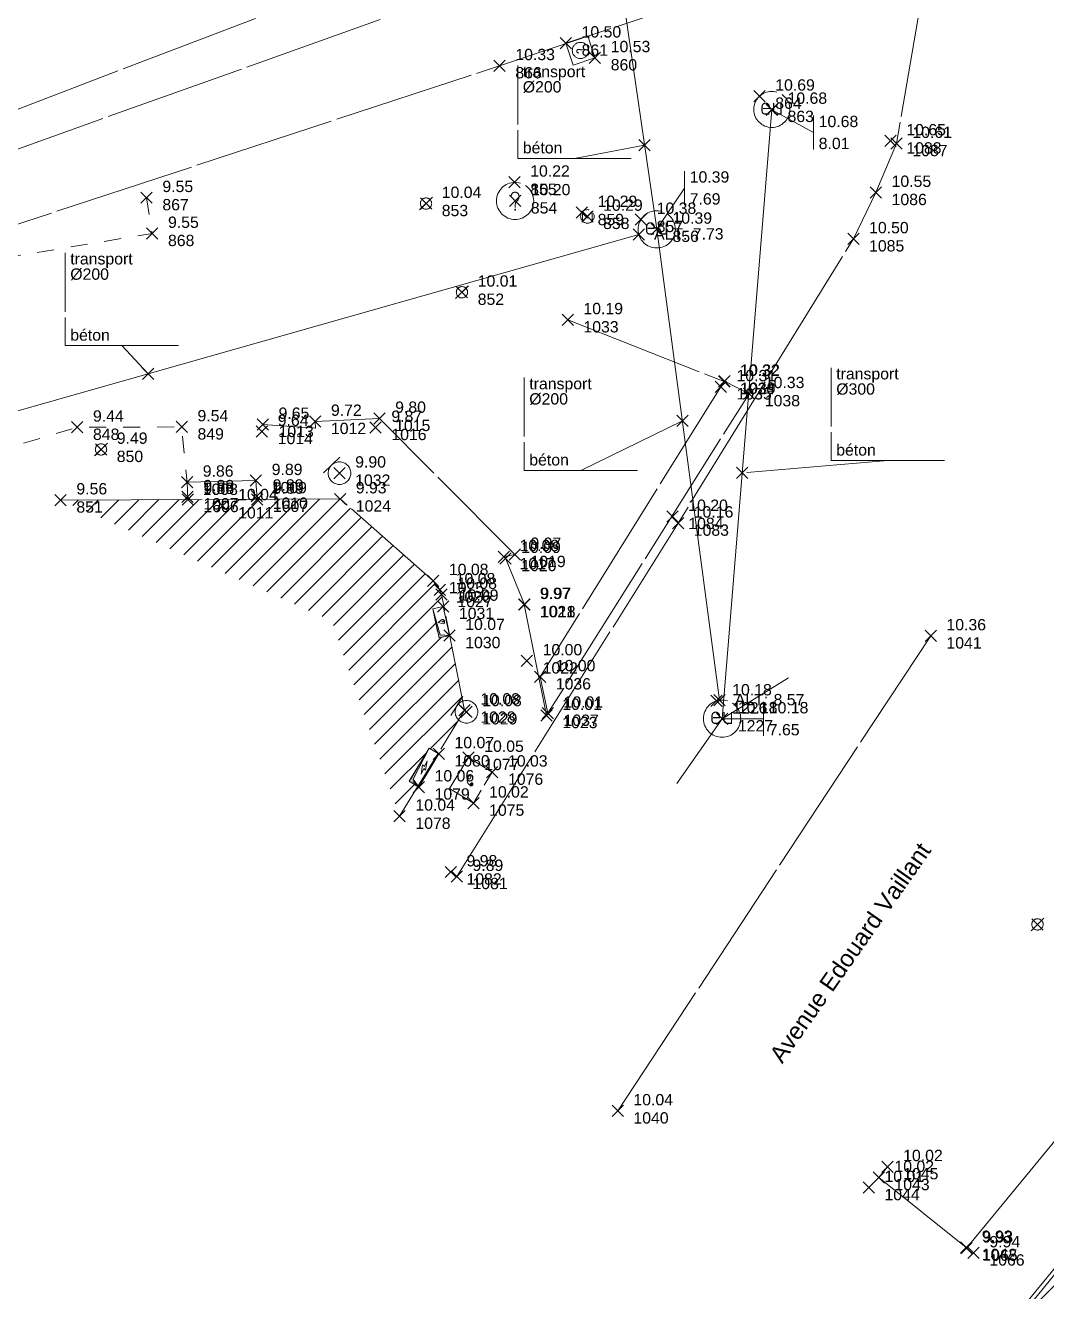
# Model space of a CAD drawing. Header units: metres. Extents: x 1232176 to 1232775, y 7198915 to 7199601.
# Drawn here: x 1232705.29 to 1232723.33, y 7199548.82 to 7199571.19 of the extents above; entities that cross this region are included whole.
import ezdxf
from ezdxf.enums import TextEntityAlignment as Align

# ---------------------------------------------------------------- set-up
doc = ezdxf.new("R2010")
doc.units = ezdxf.units.M
doc.header["$PDMODE"] = 3
doc.header["$PDSIZE"] = 0.1
for name, pattern in [('LL_0822', [2.5, 2.5, 0]), ('LL_0829', [0.6, 0.3, -0.3]), ('ML_2577', [2.5, 2.5, 0]), ('RL_1105', [2.5, 2.5, 0]), ('SL_1144', [2.5, 2.5, 0]), ('SL_1146', [2.5, 2.5, 0]), ('Socle_Continu', [2.5, 2.5, 0]), ('YL_2901', [2.5, 2.5, 0])]:
    doc.linetypes.add(name, pattern=pattern)
for name, color, linetype, lineweight in [('BATIH_SCS', 201, 'Socle_Continu', 13), ('CLOTU_SCS', 212, 'Socle_Continu', 13), ('EAUPO_SCS', 140, 'Socle_Continu', 13), ('ELECT_SCS', 1, 'Socle_Continu', 13), ('GAZFL_SCS', 40, 'Socle_Continu', 13), ('HABIL_SCI', 7, 'Socle_Continu', 13), ('INDET_SCS', 7, 'Socle_Continu', 13), ('MARQU_PSS', 7, 'Socle_Continu', 13), ('SIGNV_SCS', 20, 'Socle_Continu', 13), ('SIGTA_SCI', 7, 'Socle_Continu', 13), ('SIGTM_SCI', 1, 'Socle_Continu', 13), ('SIGTO_SCI', 255, 'Socle_Continu', 13), ('TELEC_SCS', 3, 'Socle_Continu', 13), ('VOIRI_SCS', 7, 'Socle_Continu', 13)]:
    doc.layers.add(name, color=color, linetype=linetype, lineweight=lineweight)
for name, color, linetype, lineweight, true_color in [('BATIM_SCS', 7, 'Socle_Continu', 13, 0xdf7fff), ('EAUUS_PSI', 7, 'Socle_Continu', 13, 0x7f3f00), ('EAUUS_SCI', 7, 'Socle_Continu', 13, 0x7f3f00), ('EAUUS_SCS', 7, 'Socle_Continu', 13, 0x7f3f00), ('EAUUS_SCT', 7, 'Socle_Continu', 13, 0x7f3f00), ('SIGTS_PSS', 7, 'Socle_Continu', 13, 0x9966cc)]:
    doc.layers.add(name, color=color, linetype=linetype, lineweight=lineweight, true_color=true_color)
doc.styles.add('Reseaux', font='arial.ttf')
doc.styles.get("Standard").update_dxf_attribs({"font": 'arial.ttf'})
doc.linetypes.add('CL_0181', pattern='A,3,-0.15,0.4,-0.381,["eu",Standard,S=0.254,R=0,X=-0.2,Y=-0.1],-0.381,0.4,-0.15', length=4.862)
pattern_1 = [(45, (0, 0), (-0.176776695297, 0.176776695297), [])]

# ---------------------------------------------------------------- blocks, each defined once
blk = doc.blocks.new('YP_1521')
at = {"layer": 'SIGTO_SCI', "color": 7, "linetype": 'Socle_Continu'}
blk.add_point((0, 0), dxfattribs=at)
at = {"layer": 'SIGTA_SCI', "linetype": 'Socle_Continu'}
blk.add_attdef('ALT', (0.278, 0.099), '', height=0.2, dxfattribs=at)
at = {"layer": 'SIGTA_SCI', "linetype": 'Socle_Continu', "flags": 9}
blk.add_attdef('CALQUE_ALT', (1.69, -1.18), '', height=0.2, dxfattribs=at)
at = {"layer": 'SIGTM_SCI', "linetype": 'Socle_Continu'}
blk.add_attdef('MAT', (0.278, -0.223), '', height=0.2, dxfattribs=at)
at = {"layer": 'SIGTM_SCI', "linetype": 'Socle_Continu', "flags": 9}
blk.add_attdef('CALQUE_MAT', (1.69, -1.501), '', height=0.2, dxfattribs=at)
at = {"layer": 'SIGTO_SCI', "linetype": 'Socle_Continu', "flags": 9}
for tag, p in [('ID', (1.69, 0.105)), ('NATURE', (1.69, -0.216)), ('FAMILLE', (1.69, -0.538)), ('CALQUE', (1.69, -0.859)), ('PCRS', (1.69, -1.823))]:
    blk.add_attdef(tag, p, '', height=0.2, dxfattribs=at)
blk = doc.blocks.new('AP_0001')
at = {"layer": 'EAUPO_SCS', "linetype": 'Socle_Continu'}
blk.add_line((0.113, 0.113), (-0.113, -0.113), dxfattribs=at)
blk.add_circle((0, 0), 0.1, dxfattribs=at)
at = {"layer": 'EAUPO_SCS', "linetype": 'Socle_Continu', "flags": 9}
for tag, p in [('ID', (0.809, 0.507)), ('NATURE', (0.809, 0.186)), ('FAMILLE', (0.809, -0.135)), ('CALQUE', (0.809, -0.456)), ('PCRS', (0.809, -0.778))]:
    blk.add_attdef(tag, p, '', height=0.2, dxfattribs=at)
blk = doc.blocks.new('CP_0161')
at = {"layer": 'EAUUS_SCS', "linetype": 'Socle_Continu', "const_width": 0.0333, "flags": 128}
for points in [[(-0.071, -0.125), (-0.195, -0.125, -0.405328), (-0.27, -0.05), (-0.27, 0.075, -0.999132), (-0.071, 0.075), (-0.071, 0.025), (-0.245, 0.025)], [(0.054, 0.175), (0.054, -0.038, 0.410802), (0.141, -0.125), (0.253, -0.125), (0.253, 0.175)]]:
    blk.add_lwpolyline(points, format="xyb", dxfattribs=at)
at = {"layer": 'EAUUS_SCS', "linetype": 'Socle_Continu'}
blk.add_circle((0, 0), 0.5, dxfattribs=at)
at = {"layer": 'EAUUS_SCS', "linetype": 'Socle_Continu', "flags": 9}
for tag, p in [('ID', (0.989, 0.577)), ('NATURE', (0.989, 0.255)), ('FAMILLE', (0.989, -0.066)), ('CALQUE', (0.989, -0.387)), ('PCRS', (0.989, -0.709)), ('TYPE', (0.989, -1.03))]:
    blk.add_attdef(tag, p, '', height=0.2, dxfattribs=at)
blk = doc.blocks.new('JP_0701')
at = {"layer": 'GAZFL_SCS', "linetype": 'Socle_Continu'}
for p, q in [((0.353, 0.353), (-0.353, -0.353)), ((-0.353, -0.353), (-0.353, 0.353)), ((-0.353, 0.353), (0.353, -0.353)), ((0.353, 0.353), (0.353, -0.353))]:
    blk.add_line(p, q, dxfattribs=at)
blk.add_circle((0, 0), 0.5, dxfattribs=at)
at = {"layer": 'GAZFL_SCS', "linetype": 'Socle_Continu', "flags": 9}
for tag, p in [('NATURE', (1.116, 0.258)), ('FAMILLE', (1.116, -0.063)), ('ID', (1.116, 0.579)), ('CALQUE', (1.116, -0.385)), ('PCRS', (1.116, -0.706))]:
    blk.add_attdef(tag, p, '', height=0.2, dxfattribs=at)
blk = doc.blocks.new('LP_0841')
at = {"layer": 'VOIRI_SCS', "linetype": 'Socle_Continu', "flags": 128}
blk.add_lwpolyline([(0, 0), (0, 0.5), (1, 0)], dxfattribs=at)
at = {"layer": 'VOIRI_SCS', "linetype": 'Socle_Continu', "flags": 9}
for tag, p in [('ID', (1.428, 0.548)), ('NATURE', (1.428, 0.227)), ('FAMILLE', (1.428, -0.095)), ('CALQUE', (1.428, -0.416)), ('PCRS', (1.428, -0.737))]:
    blk.add_attdef(tag, p, '', height=0.2, dxfattribs=at)
blk = doc.blocks.new('LP_0842')
at = {"layer": 'VOIRI_SCS', "linetype": 'Socle_Continu', "flags": 128}
blk.add_lwpolyline([(1, 0), (1, 0.5), (0, 0)], dxfattribs=at)
at = {"layer": 'VOIRI_SCS', "linetype": 'Socle_Continu', "flags": 9}
for tag, p in [('ID', (1.488, 0.614)), ('NATURE', (1.488, 0.292)), ('FAMILLE', (1.488, -0.029)), ('CALQUE', (1.488, -0.35)), ('PCRS', (1.488, -0.672))]:
    blk.add_attdef(tag, p, '', height=0.2, dxfattribs=at)
blk = doc.blocks.new('HP_0569')
at = {"layer": 'SIGNV_SCS', "linetype": 'Socle_Continu'}
blk.add_line((-0.2, -0.2), (0.2, -0.2), dxfattribs=at)
blk.add_circle((0, 0), 0.2, dxfattribs=at)
at = {"layer": 'SIGNV_SCS', "linetype": 'Socle_Continu', "flags": 9}
for tag, p in [('ID', (0.713, 0.595)), ('NATURE', (0.713, 0.273)), ('FAMILLE', (0.713, -0.048)), ('CALQUE', (0.713, -0.369)), ('PCRS', (0.713, -0.69))]:
    blk.add_attdef(tag, p, '', height=0.2, dxfattribs=at)
blk = doc.blocks.new('JP_0703')
at = {"layer": 'GAZFL_SCS', "linetype": 'Socle_Continu'}
blk.add_hatch(color=256, dxfattribs=at).paths.add_polyline_path([(0, 0), (0, 0.359), (1, 0.359), (0.088, 0.3)])
h = blk.add_hatch(color=256, dxfattribs=at)
edge = h.paths.add_edge_path()
edge.add_line((0.505, 0.179), (0.471, 0.106))
edge.add_line((0.471, 0.106), (0.471, 0.096))
edge.add_ellipse((0.505, 0.099), major_axis=(-0.0336, 0), ratio=0.758629, start_angle=5.446, end_angle=174.554)
edge.add_line((0.538, 0.096), (0.538, 0.106))
edge.add_line((0.538, 0.106), (0.505, 0.179))
at = {"layer": 'GAZFL_SCS', "linetype": 'Socle_Continu', "flags": 128}
blk.add_lwpolyline([(0, 0.359), (0, 0), (1, 0), (1, 0.359)], close=True, dxfattribs=at)
at = {"layer": 'GAZFL_SCS', "linetype": 'Socle_Continu'}
blk.add_lwpolyline([(0, 0), (0, 0.359), (1, 0.359), (0.088, 0.3)], close=True, dxfattribs=at)
blk.add_lwpolyline([(0.578, 0.106), (0.578, 0.124), (0.505, 0.281), (0.432, 0.124), (0.432, 0.106, 0.066358), (0.436, 0.095, 0.1059), (0.452, 0.076, 0.086348), (0.476, 0.064, 0.076263), (0.505, 0.059, 0.076263), (0.534, 0.064, 0.086348), (0.557, 0.076, 0.1059), (0.574, 0.095, 0.066358)], format="xyb", close=True, dxfattribs=at)
at = {"layer": 'GAZFL_SCS', "linetype": 'Socle_Continu', "flags": 9}
for tag, p in [('ID', (1.013, 0.696)), ('NATURE', (1.013, 0.374)), ('FAMILLE', (1.013, 0.053)), ('CALQUE', (1.013, -0.268)), ('PCRS', (1.013, -0.589))]:
    blk.add_attdef(tag, p, '', height=0.2, dxfattribs=at)
blk = doc.blocks.new('IP_0645')
at = {"layer": 'TELEC_SCS', "linetype": 'Socle_Continu'}
h = blk.add_hatch(color=256, dxfattribs=at)
edge = h.paths.add_edge_path()
edge.add_ellipse((0.414, 0.404), major_axis=(0.0324, 0.0324), ratio=1, start_angle=-44.959, end_angle=135.041, ccw=False)
edge.add_ellipse((0.414, 0.404), major_axis=(0.0324, 0.0324), ratio=1, start_angle=135.041, end_angle=315.041, ccw=False)
h = blk.add_hatch(color=256, dxfattribs=at)
edge = h.paths.add_edge_path()
edge.add_ellipse((0.552, 0.603), major_axis=(-0.0325, 0.0325), ratio=1, start_angle=-134.959, end_angle=45.041, ccw=False)
edge.add_ellipse((0.552, 0.603), major_axis=(0.0325, 0.0325), ratio=1, start_angle=135.041, end_angle=315.041, ccw=False)
at = {"layer": 'TELEC_SCS', "linetype": 'Socle_Continu', "flags": 128}
blk.add_lwpolyline([(0, 1), (1, 1), (1, 0), (0, 0)], close=True, dxfattribs=at)
at = {"layer": 'TELEC_SCS', "linetype": 'Socle_Continu'}
for points in [[(0.378, 0.5, 0.062521), (0.367, 0.41, 0.003745), (0.367, 0.404, 0.098491)], [(0.46, 0.404, 0.098311), (0.457, 0.422, 0.098491), (0.447, 0.437, 0.098491), (0.432, 0.447, 0.098491), (0.414, 0.45, 0.098491), (0.397, 0.447, 0.098491), (0.382, 0.437, 0.098491), (0.372, 0.422, 0.098491), (0.369, 0.404, 0.000179), (0.369, 0.404, 0.098491)], [(0.369, 0.404, 0.098311), (0.372, 0.387, 0.098491), (0.382, 0.372, 0.098491), (0.397, 0.362, 0.098491), (0.414, 0.359, 0.098491), (0.432, 0.362, 0.098491), (0.447, 0.372, 0.098491), (0.457, 0.387, 0.098491), (0.46, 0.404, 0.000179), (0.46, 0.404, 0.098491)], [(0.413, 0.573, 0.059478), (0.388, 0.529, 0.035459), (0.378, 0.5, 0.098491)], [(0.47, 0.622, 0.070816), (0.429, 0.592, 0.035655), (0.413, 0.573, 0.098491)], [(0.55, 0.649, 0.060394), (0.492, 0.633, 0.025244), (0.47, 0.622, 0.098491)], [(0.598, 0.603, 0.098311), (0.594, 0.621, 0.098491), (0.584, 0.636, 0.098491), (0.57, 0.646, 0.098491), (0.552, 0.649, 0.098491), (0.534, 0.646, 0.098491), (0.52, 0.636, 0.098491), (0.51, 0.621, 0.098491), (0.506, 0.603, 0.000179), (0.506, 0.603, 0.098491)], [(0.506, 0.603, 0.098311), (0.51, 0.586, 0.098491), (0.52, 0.571, 0.098491), (0.534, 0.561, 0.098491), (0.552, 0.557, 0.098491), (0.57, 0.561, 0.098491), (0.584, 0.571, 0.098491), (0.594, 0.586, 0.098491), (0.598, 0.603, 0.000179), (0.598, 0.603, 0.098491)]]:
    blk.add_lwpolyline(points, format="xyb", dxfattribs=at)
at = {"layer": 'TELEC_SCS', "linetype": 'Socle_Continu', "flags": 9}
for tag, p in [('ID', (1.139, 0.951)), ('NATURE', (1.139, 0.63)), ('FAMILLE', (1.139, 0.309)), ('CALQUE', (1.139, -0.012)), ('PCRS', (1.139, -0.334))]:
    blk.add_attdef(tag, p, '', height=0.2, dxfattribs=at)
blk = doc.blocks.new('FP_0406')
at = {"layer": 'ELECT_SCS', "linetype": 'Socle_Continu'}
blk.add_hatch(color=256, dxfattribs=at).paths.add_polyline_path([(0, 0), (0, 0.286), (1, 0.286), (0.1, 0.229)])
at = {"layer": 'ELECT_SCS', "linetype": 'Socle_Continu', "flags": 128}
blk.add_lwpolyline([(0, 0.286), (0, 0), (1, 0), (1, 0.286)], close=True, dxfattribs=at)
at = {"layer": 'ELECT_SCS', "linetype": 'Socle_Continu'}
blk.add_lwpolyline([(0, 0), (0, 0.286), (1, 0.286), (0.1, 0.229)], close=True, dxfattribs=at)
at = {"layer": 'ELECT_SCS', "linetype": 'Socle_Continu', "flags": 128}
blk.add_lwpolyline([(0.689, 0.161), (0.466, 0.074), (0.473, 0.136), (0.314, 0.12), (0.54, 0.215), (0.526, 0.147), (0.689, 0.161)], dxfattribs=at)
at = {"layer": 'ELECT_SCS', "linetype": 'Socle_Continu', "flags": 9}
for tag, p in [('ID', (1.244, 0.678)), ('NATURE', (1.244, 0.357)), ('FAMILLE', (1.244, 0.035)), ('CALQUE', (1.244, -0.286)), ('PCRS', (1.244, -0.607))]:
    blk.add_attdef(tag, p, '', height=0.2, dxfattribs=at)
blk = doc.blocks.new('ZP_1565')
at = {"layer": 'HABIL_SCI', "linetype": 'Socle_Continu'}
blk.add_attdef('TYPE', text='', height=0.3, dxfattribs=at).set_placement((0, 0), align=Align.MIDDLE_CENTER)
at = {"layer": 'HABIL_SCI', "linetype": 'Socle_Continu', "flags": 9}
for tag, p in [('ID', (0.547, -0.599)), ('NATURE', (0.547, -0.92)), ('FAMILLE', (0.547, -1.242)), ('CALQUE', (0.547, -1.563)), ('PCRS', (0.533, -1.833))]:
    blk.add_attdef(tag, p, '', height=0.2, dxfattribs=at)
blk = doc.blocks.new('*U104')
at = {"layer": 'EAUUS_SCI', "linetype": 'Socle_Continu'}
blk.add_line((-0.464, 0.496), (0, 0), dxfattribs=at)
at = {"layer": 'EAUUS_SCI', "linetype": 'Socle_Continu', "flags": 128}
blk.add_lwpolyline([(0.536, 0.496), (-1.464, 0.496), (-1.464, 2.135)], dxfattribs=at)
at = {"layer": 'EAUUS_SCI', "linetype": 'Socle_Continu'}
blk.add_point((0, 0), dxfattribs=at)
for tag, p in [('TYPE', (-1.375, 1.93)), ('DIAM', (-1.375, 1.659)), ('NBR', (-1.375, 1.381)), ('LARG', (-1.375, 1.115)), ('HAUT', (-1.375, 0.849)), ('MATER', (-1.375, 0.583))]:
    blk.add_attdef(tag, p, '', height=0.2, dxfattribs=at)
at = {"layer": 'EAUUS_SCI', "linetype": 'Socle_Continu', "flags": 9}
for tag, p in [('ID', (2.47, 1.418)), ('NATURE', (2.47, 1.097)), ('FAMILLE', (2.47, 0.776)), ('CALQUE', (2.47, 0.454))]:
    blk.add_attdef(tag, p, '', height=0.2, dxfattribs=at)
blk = doc.blocks.new('*U70')
at = {"layer": 'EAUUS_PSI', "linetype": 'Socle_Continu'}
blk.add_line((0.733, 0), (0, 0), dxfattribs=at)
at = {"layer": 'EAUUS_PSI', "linetype": 'Socle_Continu', "flags": 128}
blk.add_lwpolyline([(0.733, -0.3), (0.733, 0.3)], dxfattribs=at)
at = {"layer": 'EAUUS_PSI', "linetype": 'Socle_Continu'}
blk.add_point((0, 0), dxfattribs=at)
at = {"layer": 'EAUUS_PSI', "linetype": 'Socle_Continu', "style": 'Reseaux', "flags": 9}
for tag, p in [('ID', (2.525, 0.541)), ('NATURE', (2.525, 0.22))]:
    blk.add_attdef(tag, p, '', height=0.2, dxfattribs=at)
at = {"layer": 'EAUUS_PSI', "linetype": 'Socle_Continu'}
for tag, p in [('TAMPON', (0.824, 0.196)), ('RADIER', (0.824, -0.192))]:
    blk.add_attdef(tag, text='', height=0.2, dxfattribs=at).set_placement(p, align=Align.MIDDLE_LEFT)
at = {"layer": 'EAUUS_PSI', "linetype": 'Socle_Continu', "flags": 9}
for tag, p in [('FAMILLE', (2.525, -0.101)), ('CALQUE', (2.525, -0.423))]:
    blk.add_attdef(tag, p, '', height=0.2, dxfattribs=at)
blk = doc.blocks.new('KP_0763')
at = {"layer": 'INDET_SCS', "linetype": 'Socle_Continu'}
blk.add_lwpolyline([(0, 0), (0.85, 0), (0.85, 0.85), (0, 0.85)], close=True, dxfattribs=at)
at = {"layer": 'INDET_SCS', "linetype": 'Socle_Continu', "flags": 128}
blk.add_lwpolyline([(0.362, 0.503, -1), (0.487, 0.503, -0.209077), (0.455, 0.422, 0.201083), (0.425, 0.351), (0.425, 0.316)], format="xyb", dxfattribs=at)
at = {"layer": 'INDET_SCS', "linetype": 'Socle_Continu'}
blk.add_lwpolyline([(0.419, 0.29, 0.098491), (0.418, 0.287, 0.098491), (0.417, 0.284, 0.098491), (0.418, 0.281, 0.098491), (0.419, 0.279, 0.098491), (0.422, 0.277, 0.098491), (0.425, 0.277, 0.098491), (0.428, 0.277, 0.098491), (0.431, 0.279, 0.098491), (0.432, 0.281, 0.098491), (0.433, 0.284, 0.098491), (0.432, 0.287, 0.098491), (0.431, 0.29, 0.098491), (0.428, 0.292, 0.098491), (0.425, 0.292, 0.098491), (0.422, 0.292, 0.098491)], format="xyb", close=True, dxfattribs=at)
blk.add_circle((0.425, 0.425), 0.3, dxfattribs=at)
at = {"layer": 'INDET_SCS', "linetype": 'Socle_Continu', "flags": 9}
for tag, p in [('ID', (1.165, 0.865)), ('NATURE', (1.165, 0.544)), ('CALQUE', (1.165, -0.099)), ('FAMILLE', (1.165, 0.223)), ('PCRS', (1.165, -0.42))]:
    blk.add_attdef(tag, p, '', height=0.2, dxfattribs=at)
blk = doc.blocks.new('KP_0761')
at = {"layer": 'INDET_SCS', "linetype": 'Socle_Continu', "flags": 128}
blk.add_lwpolyline([(-0.104, 0.13, -1), (0.104, 0.13, -0.209077), (0.05, -0.005, 0.201083), (0, -0.124), (0, -0.182)], format="xyb", dxfattribs=at)
at = {"layer": 'INDET_SCS', "linetype": 'Socle_Continu'}
blk.add_lwpolyline([(-0.009, -0.225, 0.098491), (-0.012, -0.229, 0.098491), (-0.013, -0.234, 0.098491), (-0.012, -0.239, 0.098491), (-0.009, -0.244, 0.098491), (-0.005, -0.246, 0.098491), (0, -0.247, 0.098491), (0.005, -0.246, 0.098491), (0.009, -0.244, 0.098491), (0.012, -0.239, 0.098491), (0.013, -0.234, 0.098491), (0.012, -0.229, 0.098491), (0.009, -0.225, 0.098491), (0.005, -0.222, 0.098491), (0, -0.221, 0.098491), (-0.005, -0.222, 0.098491)], format="xyb", close=True, dxfattribs=at)
blk.add_lwpolyline([(-0.009, -0.225, 0.098491), (-0.012, -0.229, 0.098491), (-0.013, -0.234, 0.098491), (-0.012, -0.239, 0.098491), (-0.009, -0.244, 0.098491), (-0.005, -0.246, 0.098491), (0, -0.247, 0.098491), (0.005, -0.246, 0.098491), (0.009, -0.244, 0.098491), (0.012, -0.239, 0.098491), (0.013, -0.234, 0.098491), (0.012, -0.229, 0.098491), (0.009, -0.225, 0.098491), (0.005, -0.222, 0.098491), (0, -0.221, 0.098491), (-0.005, -0.222, 0.098491)], format="xyb", close=True, dxfattribs=at)
blk.add_circle((0, 0), 0.5, dxfattribs=at)
at = {"layer": 'INDET_SCS', "linetype": 'Socle_Continu', "flags": 9}
for tag, p in [('ID', (0.982, 0.601)), ('NATURE', (0.982, 0.28)), ('FAMILLE', (0.982, -0.041)), ('CALQUE', (0.982, -0.362)), ('PCRS', (0.982, -0.684))]:
    blk.add_attdef(tag, p, '', height=0.2, dxfattribs=at)
blk = doc.blocks.new('*U102')
at = {"layer": 'EAUUS_PSI', "linetype": 'Socle_Continu'}
blk.add_line((0.737, -0.402), (0, 0), dxfattribs=at)
at = {"layer": 'EAUUS_PSI', "linetype": 'Socle_Continu', "flags": 128}
blk.add_lwpolyline([(0.737, -0.702), (0.737, -0.102)], dxfattribs=at)
at = {"layer": 'EAUUS_PSI', "linetype": 'Socle_Continu'}
blk.add_point((0, 0), dxfattribs=at)
at = {"layer": 'EAUUS_PSI', "linetype": 'Socle_Continu', "style": 'Reseaux', "flags": 9}
for tag, p in [('ID', (2.525, 0.541)), ('NATURE', (2.525, 0.22))]:
    blk.add_attdef(tag, p, '', height=0.2, dxfattribs=at)
at = {"layer": 'EAUUS_PSI', "linetype": 'Socle_Continu', "flags": 9}
for tag, p in [('FAMILLE', (2.525, -0.101)), ('CALQUE', (2.528, -0.824))]:
    blk.add_attdef(tag, p, '', height=0.2, dxfattribs=at)
at = {"layer": 'EAUUS_PSI', "linetype": 'Socle_Continu'}
for tag, p in [('TAMPON', (0.827, -0.206)), ('RADIER', (0.827, -0.594))]:
    blk.add_attdef(tag, text='', height=0.2, dxfattribs=at).set_placement(p, align=Align.MIDDLE_LEFT)
blk = doc.blocks.new('*U105')
at = {"layer": 'EAUUS_PSI', "linetype": 'Socle_Continu'}
blk.add_line((0.492, 0.729), (0, 0), dxfattribs=at)
at = {"layer": 'EAUUS_PSI', "linetype": 'Socle_Continu', "flags": 128}
blk.add_lwpolyline([(0.492, 0.429), (0.492, 1.029)], dxfattribs=at)
at = {"layer": 'EAUUS_PSI', "linetype": 'Socle_Continu'}
blk.add_point((0, 0), dxfattribs=at)
for tag, p in [('TAMPON', (0.582, 0.925)), ('RADIER', (0.582, 0.537))]:
    blk.add_attdef(tag, text='', height=0.2, dxfattribs=at).set_placement(p, align=Align.MIDDLE_LEFT)
at = {"layer": 'EAUUS_PSI', "linetype": 'Socle_Continu', "style": 'Reseaux', "flags": 9}
for tag, p in [('ID', (2.525, 0.541)), ('NATURE', (2.525, 0.22))]:
    blk.add_attdef(tag, p, '', height=0.2, dxfattribs=at)
at = {"layer": 'EAUUS_PSI', "linetype": 'Socle_Continu', "flags": 9}
for tag, p in [('CALQUE', (2.284, 0.307)), ('FAMILLE', (2.525, -0.101))]:
    blk.add_attdef(tag, p, '', height=0.2, dxfattribs=at)
blk = doc.blocks.new('*U107')
at = {"layer": 'EAUUS_SCI', "linetype": 'Socle_Continu'}
blk.add_line((-1.792, -0.873), (0, 0), dxfattribs=at)
at = {"layer": 'EAUUS_SCI', "linetype": 'Socle_Continu', "flags": 128}
blk.add_lwpolyline([(-0.792, -0.873), (-2.792, -0.873), (-2.792, 0.766)], dxfattribs=at)
at = {"layer": 'EAUUS_SCI', "linetype": 'Socle_Continu'}
blk.add_point((0, 0), dxfattribs=at)
at = {"layer": 'EAUUS_SCI', "linetype": 'Socle_Continu', "flags": 9}
for tag, p in [('ID', (2.47, 1.418)), ('NATURE', (2.47, 1.097)), ('FAMILLE', (2.47, 0.776)), ('CALQUE', (2.47, 0.454))]:
    blk.add_attdef(tag, p, '', height=0.2, dxfattribs=at)
at = {"layer": 'EAUUS_SCI', "linetype": 'Socle_Continu'}
for tag, p in [('TYPE', (-2.704, 0.561)), ('DIAM', (-2.704, 0.29)), ('NBR', (-2.704, 0.012)), ('LARG', (-2.704, -0.254)), ('HAUT', (-2.704, -0.52)), ('MATER', (-2.704, -0.785))]:
    blk.add_attdef(tag, p, '', height=0.2, dxfattribs=at)
blk = doc.blocks.new('*U106')
at = {"layer": 'EAUUS_SCI', "linetype": 'Socle_Continu'}
blk.add_line((2.574, 0.219), (0, 0), dxfattribs=at)
at = {"layer": 'EAUUS_SCI', "linetype": 'Socle_Continu', "flags": 128}
blk.add_lwpolyline([(3.574, 0.219), (1.574, 0.219), (1.574, 1.857)], dxfattribs=at)
at = {"layer": 'EAUUS_SCI', "linetype": 'Socle_Continu'}
blk.add_point((0, 0), dxfattribs=at)
for tag, p in [('TYPE', (1.662, 1.652)), ('DIAM', (1.662, 1.382)), ('NBR', (1.662, 1.104)), ('LARG', (1.662, 0.838)), ('HAUT', (1.662, 0.572)), ('MATER', (1.662, 0.306))]:
    blk.add_attdef(tag, p, '', height=0.2, dxfattribs=at)
at = {"layer": 'EAUUS_SCI', "linetype": 'Socle_Continu', "flags": 9}
for tag, p in [('ID', (2.47, 1.418)), ('NATURE', (2.47, 1.097)), ('FAMILLE', (2.47, 0.776)), ('CALQUE', (2.47, 0.454))]:
    blk.add_attdef(tag, p, '', height=0.2, dxfattribs=at)
blk = doc.blocks.new('*U108')
at = {"layer": 'EAUUS_SCI', "linetype": 'Socle_Continu'}
blk.add_line((-1.239, -0.232), (0, 0), dxfattribs=at)
at = {"layer": 'EAUUS_SCI', "linetype": 'Socle_Continu', "flags": 128}
blk.add_lwpolyline([(-0.239, -0.232), (-2.239, -0.232), (-2.239, 1.407)], dxfattribs=at)
at = {"layer": 'EAUUS_SCI', "linetype": 'Socle_Continu'}
blk.add_point((0, 0), dxfattribs=at)
at = {"layer": 'EAUUS_SCI', "linetype": 'Socle_Continu', "flags": 9}
for tag, p in [('ID', (2.47, 1.418)), ('NATURE', (2.47, 1.097)), ('FAMILLE', (2.47, 0.776)), ('CALQUE', (2.47, 0.454))]:
    blk.add_attdef(tag, p, '', height=0.2, dxfattribs=at)
at = {"layer": 'EAUUS_SCI', "linetype": 'Socle_Continu'}
for tag, p in [('TYPE', (-2.15, 1.202)), ('DIAM', (-2.15, 0.932)), ('NBR', (-2.15, 0.653)), ('LARG', (-2.15, 0.387)), ('HAUT', (-2.15, 0.122)), ('MATER', (-2.15, -0.144))]:
    blk.add_attdef(tag, p, '', height=0.2, dxfattribs=at)
blk = doc.blocks.new('CP_0169')
at = {"layer": 'EAUUS_SCI', "linetype": 'Socle_Continu'}
blk.add_point((0, 0), dxfattribs=at)
at = {"layer": 'EAUUS_SCI', "linetype": 'Socle_Continu', "insert": (0.268, 0.01), "char_height": 0.2, "attachment_point": 4}
blk.add_mtext_dynamic_manual_height_columns('\\pxql;ALT:', width=0.46273, gutter_width=1, heights=[0], dxfattribs=at)
at = {"layer": 'EAUUS_SCI', "linetype": 'Socle_Continu', "style": 'Reseaux', "flags": 9}
for tag, p in [('ID', (2.066, 0.187)), ('NATURE', (2.066, -0.134))]:
    blk.add_attdef(tag, p, '', height=0.2, dxfattribs=at)
at = {"layer": 'EAUUS_SCI', "linetype": 'Socle_Continu'}
blk.add_attdef('ALT', text='', height=0.2, dxfattribs=at).set_placement((0.952, 0.01), align=Align.MIDDLE_LEFT)
at = {"layer": 'EAUUS_SCI', "linetype": 'Socle_Continu', "flags": 9}
for tag, p in [('FAMILLE', (2.066, -0.456)), ('CALQUE', (2.066, -0.777)), ('TYPE', (2.066, -1.098)), ('PCRS', (2.066, -1.419))]:
    blk.add_attdef(tag, p, '', height=0.2, dxfattribs=at)

msp = doc.modelspace()

# ---------------------------------------------------------------- hatches: boundary and pattern name
at = {"layer": 'BATIH_SCS', "linetype": 'Socle_Continu'}
h = msp.add_hatch(dxfattribs=at)
h.set_pattern_fill('RL_1107', color=256, pattern_type=2)
h.set_pattern_definition(pattern_1)
edge = h.paths.add_edge_path()
edge.add_line((1232712.482, 7199560.886), (1232712.681, 7199560.929))
edge.add_line((1232712.681, 7199560.929), (1232712.64, 7199561.136))
edge.add_line((1232712.64, 7199561.136), (1232712.61, 7199561.217))
edge.add_line((1232712.61, 7199561.217), (1232712.49, 7199561.38))
edge.add_line((1232712.49, 7199561.38), (1232710.846, 7199562.823))
edge.add_line((1232710.846, 7199562.823), (1232705.911, 7199562.805))
edge.add_line((1232705.911, 7199562.805), (1232710.698, 7199560.673))
edge.add_line((1232710.698, 7199560.673), (1232711.898, 7199557.219))
edge.add_line((1232711.898, 7199557.219), (1232712.22, 7199557.745))
edge.add_line((1232712.22, 7199557.745), (1232712.069, 7199557.835))
edge.add_line((1232712.069, 7199557.835), (1232712.421, 7199558.422))
edge.add_line((1232712.421, 7199558.422), (1232712.578, 7199558.328))
edge.add_line((1232712.578, 7199558.328), (1232712.94, 7199558.919))
edge.add_arc((1232713.078, 7199559.064), 0.2, 180, 226.4366, ccw=False)
edge.add_arc((1232713.078, 7199559.064), 0.2, 148.4993, 180, ccw=False)
edge.add_line((1232712.907, 7199559.169), (1232713.001, 7199559.321))
edge.add_line((1232713.001, 7199559.321), (1232712.784, 7199560.41))
edge.add_line((1232712.784, 7199560.41), (1232712.779, 7199560.41))
edge.add_line((1232712.779, 7199560.41), (1232712.594, 7199560.37))
edge.add_line((1232712.594, 7199560.37), (1232712.482, 7199560.886))
h = msp.add_hatch(dxfattribs=at)
h.set_pattern_fill('RL_1107', color=256, pattern_type=2)
h.set_pattern_definition(pattern_1)
h.paths.add_polyline_path([(1232737.254, 7199556.461), (1232732.837, 7199560.035), (1232732.407, 7199560.039), (1232725.338, 7199551.428), (1232722.505, 7199547.95)])

# ---------------------------------------------------------------- linework, layer by layer
at = {"layer": 'BATIM_SCS', "linetype": 'Socle_Continu', "flags": 128}
for points in [[(1232708.155, 7199562.813), (1232708.143, 7199563.118), (1232709.361, 7199563.147), (1232709.381, 7199562.817)], [(1232722.551, 7199548.017), (1232722.499, 7199548.061), (1232725.249, 7199551.411), (1232725.295, 7199551.373)]]:
    msp.add_lwpolyline(points, dxfattribs=at)
at = {"layer": 'BATIM_SCS', "linetype": 'RL_1105', "flags": 128}
for points in [[(1232705.911, 7199562.805), (1232710.846, 7199562.823), (1232712.49, 7199561.38), (1232712.61, 7199561.217), (1232712.64, 7199561.136), (1232713.046, 7199559.093), (1232711.898, 7199557.219)], [(1232722.505, 7199547.95), (1232725.338, 7199551.428), (1232732.407, 7199560.039), (1232732.837, 7199560.035), (1232737.254, 7199556.461)]]:
    msp.add_lwpolyline(points, dxfattribs=at)
at = {"layer": 'CLOTU_SCS', "linetype": 'SL_1144', "flags": 128}
msp.add_lwpolyline([(1232677.911, 7199559.176), (1232687.167, 7199562.774), (1232699.054, 7199567.378), (1232715.027, 7199573.481)], dxfattribs=at)
at = {"layer": 'CLOTU_SCS', "linetype": 'SL_1146', "flags": 128}
msp.add_lwpolyline([(1232718.093, 7199571.959), (1232713.664, 7199570.476), (1232703.532, 7199567.145), (1232692.228, 7199563.42), (1232682.238, 7199560.19), (1232676.363, 7199558.283), (1232676.244, 7199558.639), (1232677.911, 7199559.176)], dxfattribs=at)
at = {"layer": 'EAUUS_SCT', "linetype": 'CL_0181', "flags": 128}
for points in [[(1232715.515, 7199573.946), (1232716.439, 7199567.587), (1232717.55, 7199559.269)], [(1232718.763, 7199559.663), (1232717.594, 7199558.94), (1232718.471, 7199569.705)], [(1232690.49, 7199560.219), (1232716.123, 7199567.497)], [(1232717.594, 7199558.94), (1232716.793, 7199557.795)]]:
    msp.add_lwpolyline(points, dxfattribs=at)
at = {"layer": 'MARQU_PSS', "linetype": 'ML_2577', "flags": 128}
for points in [[(1232714.866, 7199565.988), (1232717.629, 7199564.896), (1232717.57, 7199564.804), (1232714.378, 7199559.681), (1232714.516, 7199559.038), (1232718.07, 7199564.683), (1232717.637, 7199564.903)], [(1232715.749, 7199552.013), (1232721.277, 7199560.404)], [(1232721.901, 7199549.601), (1232720.359, 7199550.836), (1232720.513, 7199551.028), (1232720.513, 7199551.028)], [(1232720.359, 7199550.836), (1232720.183, 7199550.658)]]:
    msp.add_lwpolyline(points, dxfattribs=at)
at = {"layer": 'SIGTS_PSS', "linetype": 'YL_2901', "flags": 128}
msp.add_lwpolyline([(1232242.852, 7198954.501), (1232189.936, 7198952.042), (1232261.971, 7199028.11), (1232304.103, 7199106.496), (1232331.072, 7199190.429), (1232351.22, 7199279.26), (1232386.124, 7199352.6), (1232443.41, 7199421.398), (1232502.151, 7199471.743), (1232588.035, 7199526.334), (1232660.288, 7199552.976), (1232726.202, 7199576.527)], dxfattribs=at)
at = {"layer": 'VOIRI_SCS', "linetype": 'LL_0822', "flags": 128}
for points in [[(1232712.907, 7199556.154), (1232716.815, 7199562.396), (1232719.911, 7199567.418), (1232720.309, 7199568.237), (1232720.676, 7199569.102), (1232721.22, 7199572.286), (1232721.148, 7199573.275), (1232720.703, 7199574.967), (1232719.477, 7199578.035)], [(1232710.407, 7199564.193), (1232711.541, 7199564.246), (1232713.931, 7199561.843)], [(1232714.095, 7199560.957), (1232714.493, 7199558.998)], [(1232721.912, 7199549.589), (1232730.393, 7199559.903), (1232730.687, 7199560.227), (1232731.03, 7199560.346), (1232731.411, 7199560.458), (1232731.881, 7199560.338), (1232732.352, 7199560.123)]]:
    msp.add_lwpolyline(points, dxfattribs=at)
at = {"layer": 'VOIRI_SCS', "linetype": 'LL_0829', "flags": 128}
for points in [[(1232707.43, 7199568.146), (1232707.529, 7199567.513), (1232702.613, 7199566.704), (1232692.446, 7199563.057), (1232690.644, 7199562.384), (1232682.639, 7199559.554), (1232676.665, 7199557.957)], [(1232666.447, 7199550.585), (1232666.504, 7199551.224), (1232667.43, 7199551.507), (1232675.895, 7199554.719), (1232688.971, 7199558.702), (1232697.202, 7199561.417), (1232706.204, 7199564.09), (1232708.05, 7199564.096), (1232708.143, 7199563.118)]]:
    msp.add_lwpolyline(points, dxfattribs=at)

# ---------------------------------------------------------------- block references
at = {"layer": 'EAUPO_SCS', "linetype": 'Socle_Continu'}
for p in [(1232712.364, 7199568.042), (1232712.999, 7199566.475), (1232706.624, 7199563.699), (1232723.163, 7199555.308)]:
    msp.add_blockref('AP_0001', p, dxfattribs=at)
at = {"layer": 'EAUUS_PSI', "linetype": 'Socle_Continu'}
for name, p, values in [('*U102', (1232718.472, 7199569.698), {'TAMPON': '10.68', 'RADIER': '8.01'}), ('*U105', (1232716.439, 7199567.587), {'TAMPON': '10.39', 'RADIER': '7.69'}), ('*U70', (1232717.594, 7199558.94), {'TAMPON': '10.18', 'RADIER': '7.65'})]:
    msp.add_blockref(name, p, dxfattribs=at).add_auto_attribs(values)
at = {"layer": 'EAUUS_SCI', "linetype": 'Socle_Continu'}
ref = msp.add_blockref('*U108', (1232716.224, 7199569.072), dxfattribs=at)
ref.add_attrib('TYPE', 'transport', (1232714.073, 7199570.274), dxfattribs={"linetype": 'Socle_Continu', "height": 0.2})
ref.add_attrib('DIAM', 'Ø200', (1232714.073, 7199570.004), dxfattribs={"linetype": 'Socle_Continu', "height": 0.2})
ref.add_attrib('MATER', 'béton', (1232714.073, 7199568.928), dxfattribs={"linetype": 'Socle_Continu', "height": 0.2})
for p, values in [((1232716.123, 7199567.497), {'ALT': '7.73'}), ((1232717.55, 7199559.269), {'ALT': '8.57'})]:
    msp.add_blockref('CP_0169', p, dxfattribs=at).add_auto_attribs(values)
ref = msp.add_blockref('*U104', (1232707.456, 7199565.036), dxfattribs=at)
ref.add_attrib('TYPE', 'transport', (1232706.081, 7199566.966), dxfattribs={"linetype": 'Socle_Continu', "height": 0.2})
ref.add_attrib('DIAM', 'Ø200', (1232706.081, 7199566.696), dxfattribs={"linetype": 'Socle_Continu', "height": 0.2})
ref.add_attrib('MATER', 'béton', (1232706.081, 7199565.62), dxfattribs={"linetype": 'Socle_Continu', "height": 0.2})
ref = msp.add_blockref('*U106', (1232717.947, 7199563.284), dxfattribs=at)
ref.add_attrib('TYPE', 'transport', (1232719.609, 7199564.936), dxfattribs={"linetype": 'Socle_Continu', "height": 0.2})
ref.add_attrib('DIAM', 'Ø300', (1232719.609, 7199564.666), dxfattribs={"linetype": 'Socle_Continu', "height": 0.2})
ref.add_attrib('MATER', 'béton', (1232719.609, 7199563.59), dxfattribs={"linetype": 'Socle_Continu', "height": 0.2})
ref = msp.add_blockref('*U107', (1232716.892, 7199564.201), dxfattribs=at)
ref.add_attrib('TYPE', 'transport', (1232714.188, 7199564.761), dxfattribs={"linetype": 'Socle_Continu', "height": 0.2})
ref.add_attrib('DIAM', 'Ø200', (1232714.188, 7199564.491), dxfattribs={"linetype": 'Socle_Continu', "height": 0.2})
ref.add_attrib('MATER', 'béton', (1232714.188, 7199563.415), dxfattribs={"linetype": 'Socle_Continu', "height": 0.2})
at = {"layer": 'EAUUS_SCS', "linetype": 'Socle_Continu'}
for p, xscale, yscale in [((1232718.471, 7199569.705), 0.6366343359603295, 0.6366343359603295), ((1232716.439, 7199567.587), 0.6577866354006897, 0.6577866354006897), ((1232717.593, 7199558.943), 0.6577866354006897, 0.6577866354006897)]:
    msp.add_blockref('CP_0161', p, dxfattribs=dict(at, xscale=xscale, yscale=yscale))
at = {"layer": 'ELECT_SCS', "linetype": 'Socle_Continu', "xscale": 0.6842301769984803, "yscale": 0.6842301769984803, "rotation": 59.01598025679542}
msp.add_blockref('FP_0406', (1232712.237, 7199557.735), dxfattribs=at)
at = {"layer": 'GAZFL_SCS', "linetype": 'Socle_Continu', "xscale": 0.2384559198260944, "yscale": 0.2384559198260944}
msp.add_blockref('JP_0701', (1232715.214, 7199567.815), dxfattribs=at)
at = {"layer": 'GAZFL_SCS', "linetype": 'Socle_Continu', "xscale": 0.5280514569681694, "yscale": 0.5280514569681694, "rotation": 102.2746803969084}
msp.add_blockref('JP_0703', (1232712.779, 7199560.41), dxfattribs=at)
at = {"layer": 'HABIL_SCI', "linetype": 'Socle_Continu', "rotation": 55.04055246475424}
msp.add_blockref('ZP_1565', (1232719.854, 7199554.81), dxfattribs=at).add_auto_attribs({'TYPE': 'Avenue Edouard Vaillant'})
at = {"layer": 'INDET_SCS', "linetype": 'Socle_Continu', "xscale": 0.4784353561818548, "yscale": 0.4784353561818548, "zscale": 0.4784353561818548, "rotation": 108.3192436604586}
msp.add_blockref('KP_0763', (1232715.348, 7199570.617), dxfattribs=at)
at = {"layer": 'INDET_SCS', "linetype": 'Socle_Continu', "xscale": 0.65655076143193, "yscale": 0.65655076143193, "zscale": 0.65655076143193}
msp.add_blockref('KP_0761', (1232713.937, 7199568.089), dxfattribs=at)
at = {"layer": 'SIGNV_SCS', "linetype": 'Socle_Continu'}
for p, rotation in [((1232710.835, 7199563.279), 223.770294404497), ((1232713.078, 7199559.064), 238.4993334084011)]:
    msp.add_blockref('HP_0569', p, dxfattribs=dict(at, rotation=rotation))
at = {"layer": 'SIGTO_SCI', "linetype": 'Socle_Continu'}
for p, values in [((1232714.834, 7199570.876), {'ALT': '10.50', 'MAT': '861'}), ((1232715.348, 7199570.617), {'ALT': '10.53', 'MAT': '860'}), ((1232713.664, 7199570.476), {'ALT': '10.33', 'MAT': '866'}), ((1232718.254, 7199569.938), {'ALT': '10.69', 'MAT': '864'}), ((1232718.471, 7199569.705), {'ALT': '10.68', 'MAT': '863'}), ((1232720.569, 7199569.148), {'ALT': '10.65', 'MAT': '1088'}), ((1232720.676, 7199569.102), {'ALT': '10.61', 'MAT': '1087'}), ((1232713.926, 7199568.418), {'ALT': '10.22', 'MAT': '855'}), ((1232707.43, 7199568.146), {'ALT': '9.55', 'MAT': '867'}), ((1232720.309, 7199568.237), {'ALT': '10.55', 'MAT': '1086'}), ((1232712.364, 7199568.042), {'ALT': '10.04', 'MAT': '853'}), ((1232713.937, 7199568.089), {'ALT': '10.20', 'MAT': '854'}), ((1232715.117, 7199567.883), {'ALT': '10.29', 'MAT': '859'}), ((1232715.214, 7199567.815), {'ALT': '10.29', 'MAT': '858'}), ((1232716.16, 7199567.761), {'ALT': '10.38', 'MAT': '857'}), ((1232707.529, 7199567.513), {'ALT': '9.55', 'MAT': '868'}), ((1232716.439, 7199567.587), {'ALT': '10.39', 'MAT': '856'}), ((1232719.911, 7199567.418), {'ALT': '10.50', 'MAT': '1085'}), ((1232712.999, 7199566.475), {'ALT': '10.01', 'MAT': '852'}), ((1232714.866, 7199565.988), {'ALT': '10.19', 'MAT': '1033'}), ((1232717.57, 7199564.804), {'ALT': '10.31', 'MAT': '1035'}), ((1232717.629, 7199564.896), {'ALT': '10.32', 'MAT': '1034'}), ((1232717.637, 7199564.903), {'ALT': '10.32', 'MAT': '1039'}), ((1232718.07, 7199564.683), {'ALT': '10.33', 'MAT': '1038'}), ((1232708.05, 7199564.096), {'ALT': '9.54', 'MAT': '849'}), ((1232709.482, 7199564.14), {'ALT': '9.65', 'MAT': '1013'}), ((1232710.407, 7199564.193), {'ALT': '9.72', 'MAT': '1012'}), ((1232711.541, 7199564.246), {'ALT': '9.80', 'MAT': '1015'}), ((1232706.204, 7199564.09), {'ALT': '9.44', 'MAT': '848'}), ((1232709.467, 7199564.015), {'ALT': '9.64', 'MAT': '1014'}), ((1232711.474, 7199564.086), {'ALT': '9.87', 'MAT': '1016'}), ((1232706.624, 7199563.699), {'ALT': '9.49', 'MAT': '850'}), ((1232710.835, 7199563.279), {'ALT': '9.90', 'MAT': '1032'}), ((1232708.143, 7199563.118), {'ALT': '9.86', 'MAT': '1008'}), ((1232709.361, 7199563.147), {'ALT': '9.89', 'MAT': '1009'}), ((1232705.911, 7199562.805), {'ALT': '9.56', 'MAT': '851'}), ((1232708.153, 7199562.861), {'ALT': '9.88', 'MAT': '1007'}), ((1232708.155, 7199562.813), {'ALT': '9.88', 'MAT': '1606'}), ((1232709.378, 7199562.872), {'ALT': '9.89', 'MAT': '1010'}), ((1232709.381, 7199562.817), {'ALT': '9.89', 'MAT': '1607'}), ((1232710.846, 7199562.823), {'ALT': '9.93', 'MAT': '1024'}), ((1232708.768, 7199562.703), {'ALT': '10.04', 'MAT': '1011'}), ((1232716.718, 7199562.514), {'ALT': '10.20', 'MAT': '1084'}), ((1232716.815, 7199562.396), {'ALT': '10.16', 'MAT': '1083'}), ((1232713.738, 7199561.803), {'ALT': '10.08', 'MAT': '1017'}), ((1232713.768, 7199561.771), {'ALT': '10.09', 'MAT': '1020'}), ((1232713.931, 7199561.843), {'ALT': '9.97', 'MAT': '1019'}), ((1232712.49, 7199561.38), {'ALT': '10.08', 'MAT': '1025'}), ((1232712.61, 7199561.217), {'ALT': '10.08', 'MAT': '1026'}), ((1232712.64, 7199561.136), {'ALT': '10.08', 'MAT': '1027'}), ((1232712.667, 7199560.926), {'ALT': '10.09', 'MAT': '1031'}), ((1232714.095, 7199560.957), {'ALT': '9.97', 'MAT': '1021'}), ((1232714.106, 7199560.957), {'ALT': '9.97', 'MAT': '1018'}), ((1232712.779, 7199560.41), {'ALT': '10.07', 'MAT': '1030'}), ((1232721.277, 7199560.404), {'ALT': '10.36', 'MAT': '1041'}), ((1232714.146, 7199559.962), {'ALT': '10.00', 'MAT': '1022'}), ((1232714.378, 7199559.681), {'ALT': '10.00', 'MAT': '1036'}), ((1232717.494, 7199559.255), {'ALT': '10.18', 'MAT': '1226'}), ((1232713.046, 7199559.093), {'ALT': '10.08', 'MAT': '1028'}), ((1232713.078, 7199559.064), {'ALT': '10.08', 'MAT': '1029'}), ((1232714.493, 7199558.998), {'ALT': '10.01', 'MAT': '1023'}), ((1232714.516, 7199559.038), {'ALT': '10.01', 'MAT': '1037'}), ((1232717.594, 7199558.94), {'ALT': '10.18', 'MAT': '1227'}), ((1232712.589, 7199558.321), {'ALT': '10.07', 'MAT': '1080'}), ((1232713.114, 7199558.257), {'ALT': '10.05', 'MAT': '1077'}), ((1232713.534, 7199557.997), {'ALT': '10.03', 'MAT': '1076'}), ((1232712.237, 7199557.735), {'ALT': '10.06', 'MAT': '1079'}), ((1232713.2, 7199557.45), {'ALT': '10.02', 'MAT': '1075'}), ((1232711.898, 7199557.219), {'ALT': '10.04', 'MAT': '1078'}), ((1232712.801, 7199556.234), {'ALT': '9.98', 'MAT': '1082'}), ((1232712.907, 7199556.154), {'ALT': '9.89', 'MAT': '1081'}), ((1232723.163, 7199555.308), {'ALT': '10.15', 'MAT': '1049'}), ((1232715.749, 7199552.013), {'ALT': '10.04', 'MAT': '1040'}), ((1232720.513, 7199551.028), {'ALT': '10.02', 'MAT': '1045'}), ((1232720.359, 7199550.836), {'ALT': '10.02', 'MAT': '1043'}), ((1232720.183, 7199550.658), {'ALT': '10.01', 'MAT': '1044'}), ((1232721.901, 7199549.601), {'ALT': '9.93', 'MAT': '1042'}), ((1232721.912, 7199549.589), {'ALT': '9.93', 'MAT': '1065'}), ((1232722.036, 7199549.504), {'ALT': '9.94', 'MAT': '1066'})]:
    msp.add_blockref('YP_1521', p, dxfattribs=at).add_auto_attribs(values)
at = {"layer": 'TELEC_SCS', "linetype": 'Socle_Continu', "xscale": 0.6418149727921237, "yscale": 0.4936688394857054, "rotation": 58.61273618992298}
msp.add_blockref('IP_0645', (1232713.2, 7199557.45), dxfattribs=at)
at = {"layer": 'VOIRI_SCS', "linetype": 'Socle_Continu'}
for name, p, xscale, yscale, zscale, rotation in [('LP_0841', (1232710.407, 7199564.193), 0.9257403219068274, 0.2426477680226058, 1.935480483524805, 183.2884479276312), ('LP_0842', (1232714.106, 7199560.957), 0.9031, 0.3567818062732945, 2.000000002755266, 101.1871741884531)]:
    msp.add_blockref(name, p, dxfattribs=dict(at, xscale=xscale, yscale=yscale, zscale=zscale, rotation=rotation))

doc.saveas('drawing.dxf')
